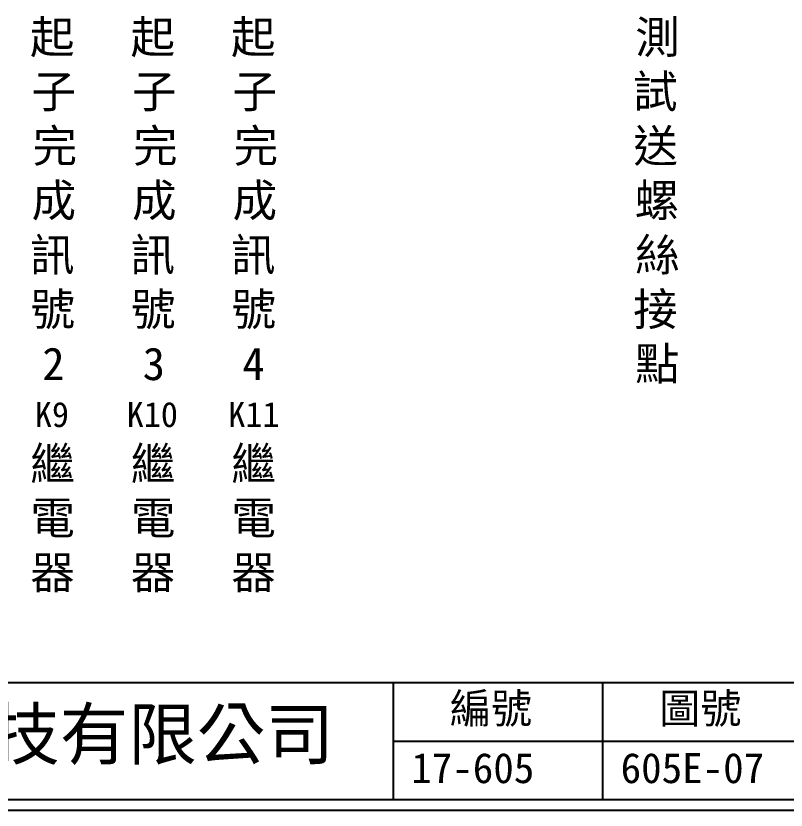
# Model space of a CAD drawing. Extents: x 275 to 562, y 265 to 469.
# Drawn here: x 365.6 to 457.5, y 264.9 to 359.7 of the extents above; entities that cross this region are included whole.
import ezdxf

# ---------------------------------------------------------------- set-up
doc = ezdxf.new("R2010")
doc.units = 0
doc.layers.add('圖框層', color=7, linetype='CONTINUOUS')
doc.layers.add('標尺寸層', color=3, linetype='CONTINUOUS')
doc.styles.add('CNS', font='romanc.shx', dxfattribs={"bigfont": 'chineset.shx'})
doc.styles.add('STSL', font='kaiu.ttf')

msp = doc.modelspace()

# ---------------------------------------------------------------- linework, layer by layer
at = {"layer": '圖框層', "color": 7}
for p, q in [((276.148, 280.195), (560.648, 280.195)), ((410.648, 266.195), (410.648, 280.195)), ((435.648, 266.195), (435.648, 280.195)), ((410.648, 273.195), (560.648, 273.195)), ((276.148, 266.195), (560.648, 266.195)), ((274.898, 264.945), (561.898, 264.945))]:
    msp.add_line(p, q, dxfattribs=at)

# ---------------------------------------------------------------- texts
at = {"layer": '圖框層', "color": 7, "style": 'STSL'}
for s, height, p in [('編號', 3.6, (417.363, 275.282)), ('圖號', 3.6, (442.363, 275.282)), ('泓陞自動化科技有限公司', 6, (313.501, 271.022)), ('17-605', 3.6, (412.761, 268.169)), ('605E-07', 3.6, (437.761, 268.169))]:
    msp.add_text(s, height=height, dxfattribs=at).set_placement(p)
at = {"layer": '標尺寸層', "color": 7, "char_height": 3.9, "width": 4.96081, "attachment_point": 1, "style": 'CNS'}
for s, insert in [('\\pi-0.035201;{\\fDFKai-SB|b0|i0|c136|p65;起\\P\\pi0.14256;子\\P\\pi0.27454;完\\P\\pi0.14525;成\\P\\pi-0.040588;訊\\P\\pi0.024053;號\\P\\pi1.4327;2\\P\\pi0.53911;\\H0.76923x;K9}', (367.277, 359.179)), ('\\pi-0.035201;{\\fDFKai-SB|b0|i0|c136|p65;起\\P\\pi0.14256;子\\P\\pi0.27454;完\\P\\pi0.14525;成\\P\\pi-0.040588;訊\\P\\pi0.024053;號\\P\\pi1.4246;3\\P\\pi-0.49473;\\H0.76923x;K10}', (379.277, 359.179)), ('\\pi-0.035201;{\\fDFKai-SB|b0|i0|c136|p65;起\\P\\pi0.14256;子\\P\\pi0.27454;完\\P\\pi0.14525;成\\P\\pi-0.040588;訊\\P\\pi0.024053;號\\P\\pi1.3276;4\\P\\pi-0.36213;\\H0.76923x;K11}', (391.277, 359.179)), ('\\pi0.23144;{\\fDFKai-SB|b0|i0|c136|p65;測\\P\\pi-0.040588;試\\P\\pi0.013279;送\\P\\pi0.15333;螺\\P\\pi0.22875;絲\\P\\pi-0.019041;接\\P\\pi0.19912;點}', (439.277, 359.179)), ('{\\fDFKai-SB|b0|i0|c136|p65;繼電器}', (367.277, 308.266)), ('{\\fDFKai-SB|b0|i0|c136|p65;繼電器}', (379.277, 308.266)), ('{\\fDFKai-SB|b0|i0|c136|p65;繼電器}', (391.277, 308.266))]:
    msp.add_mtext(s, dxfattribs=dict(at, insert=insert))

doc.saveas('drawing.dxf')
